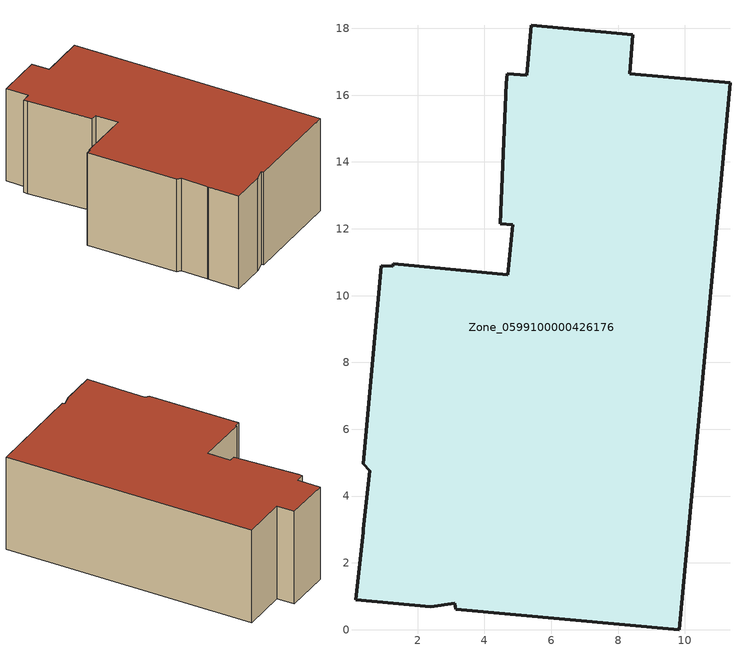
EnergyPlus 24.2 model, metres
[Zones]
Zone_0599100000426176
 floor ground (C_G): 0.14,0.9 0.37,2.91 0.38,3.01 0.57,4.76 0.37,4.97 0.91,10.9 1.26,10.87 1.27,10.95 4.7,10.62 4.84,12.12 4.47,12.16 4.65,16.36 4.68,16.65 5.26,16.6 5.4,18.09 8.44,17.8 8.35,16.64 11.35,16.37 9.83,0 3.14,0.62 3.11,0.78 2.39,0.69 z0
 wall outside (C_F): 8.35,16.64 8.44,17.8 5.4,18.09 5.26,16.6 4.68,16.65 4.65,16.36 4.47,12.16 4.84,12.12 4.7,10.62 1.27,10.95 1.26,10.87 0.91,10.9 0.37,4.97 0.57,4.76 0.38,3.01 0.37,2.91 0.14,0.9 2.39,0.69 3.11,0.78 3.14,0.62 9.83,0 11.35,16.37 8.35,16.64 z0:6.37
 roof outside (C_R): 0.37,2.91 0.14,0.9 2.39,0.69 3.11,0.78 3.14,0.62 9.83,0 11.35,16.37 8.35,16.64 8.44,17.8 5.4,18.09 5.26,16.6 4.68,16.65 4.65,16.36 4.47,12.16 4.84,12.12 4.7,10.62 1.27,10.95 1.26,10.87 0.91,10.9 0.37,4.97 0.57,4.76 0.38,3.01 z6.37
[BUILDING]
Pand.0599100000426176: North Axis=0; Terrain=City; Loads Convergence Tolerance Value=0.04; Temperature Convergence Tolerance Value=0.4; Solar Distribution=FullExterior; Maximum Number of Warmup Days=25; Minimum Number of Warmup Days=1
[Site:Location]
Rotterdam.The.Hague.AP_ZH_NLD Design_Conditions: Latitude=51.96; Longitude=4.45; Time Zone=1; Elevation=-4.5
[SITE:GROUNDTEMPERATURE:BUILDINGSURFACE]
18, 18, 18, 18, 18, 18, 18, 18, 18, 18, 18, 18
[MATERIAL] Thermal Absorptance=0.9; Solar Absorptance=0.7; Visible Absorptance=0.7
Name | Roughness | Thickness | Conductivity | Density | Specific Heat
G.D.2006-2014 | MediumSmooth | 0.15 | 0.06 | 540 | 1210
F.D.2006-2014 | Rough | 0.3 | 0.12 | 1920 | 840
R.D.2006-2014 | MediumRough | 0.2 | 0.08 | 1500 | 1000
[CONSTRUCTION]
C_G: G.D.2006-2014
C_F: F.D.2006-2014
C_R: R.D.2006-2014
[ZONE]
Zone_0599100000426176: Type=1; Multiplier=1; Ceiling Height=Autocalculate; Volume=Autocalculate; Floor Area=autocalculate; Part of Total Floor Area=Yes
[ZONEINFILTRATION:DESIGNFLOWRATE]
Infil_Zone_0599100000426176: Zone or ZoneList or Space or SpaceList=Zone_0599100000426176; Schedule=AlwaysOn; Design Flow Rate Calculation Method=Flow/Area; Flow Rate per Floor Area=0.0021; Constant Term Coefficient=1; Temperature Term Coefficient=0; Velocity Term Coefficient=0; Velocity Squared Term Coefficient=0
[HVACTEMPLATE:ZONE:IDEALLOADSAIRSYSTEM]
Zone_0599100000426176: Maximum Heating Supply Air Temperature=50; Minimum Cooling Supply Air Temperature=13; Maximum Heating Supply Air Humidity Ratio=0.0156; Minimum Cooling Supply Air Humidity Ratio=0.0077; Heating Limit=NoLimit; Cooling Limit=NoLimit; Dehumidification Control Type=ConstantSensibleHeatRatio; Cooling Sensible Heat Ratio=0.7; Dehumidification Setpoint=60; Humidification Control Type=None; Humidification Setpoint=30; Outdoor Air Method=None; Outdoor Air Flow Rate per Person=0.00944; Outdoor Air Flow Rate per Zone Floor Area=0; Outdoor Air Flow Rate per Zone=0; Demand Controlled Ventilation Type=None; Outdoor Air Economizer Type=NoEconomizer; Heat Recovery Type=None; Sensible Heat Recovery Effectiveness=0.7; Latent Heat Recovery Effectiveness=0.65
[ZONECONTROL:THERMOSTAT]
ThermostatControl_Zone_0599100000426176: Zone or ZoneList=Zone_0599100000426176; Control Type Schedule=DualSetpointControlType; Control 1=Thermostat_Zone_0599100000426176; Temperature Difference Between Cutout And Setpoint=0
[THERMOSTATSETPOINT:DUALSETPOINT]
Thermostat_Zone_0599100000426176: Heating Setpoint Temperature Schedule=HeatingSetpoint_Zone_0599100000426176; Cooling Setpoint Temperature Schedule=CoolingSetpoint_Zone_0599100000426176
[SCHEDULE:COMPACT]
HeatingSetpoint_Zone_0599100000426176: Through: 12/31, For: AllDays, Until: 24:00, 21
CoolingSetpoint_Zone_0599100000426176: Through: 12/31, For: AllDays, Until: 24:00, 24
DualSetpointControlType: Through: 12/31, For: AllDays, Until: 24:00, 4
AlwaysOn: Through: 12/31, For: AllDays, Until: 24:00, 1
